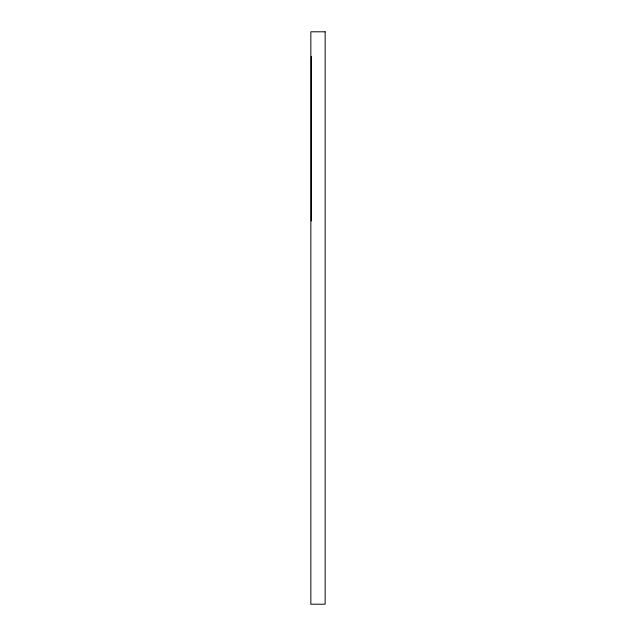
<?xml version="1.0" encoding="UTF-8"?>
<svg xmlns="http://www.w3.org/2000/svg" width="636" height="636" viewBox="0 0 636 636"><rect width="100%" height="100%" fill="white"/><g stroke="black" fill="none" stroke-linecap="round" stroke-linejoin="round"><path stroke-width="0.95" d="M311.29 56.469L311.29 221.034M325.155 31.8L310.845 31.8L310.845 604.2L325.155 604.2L325.155 31.8"/></g></svg>
